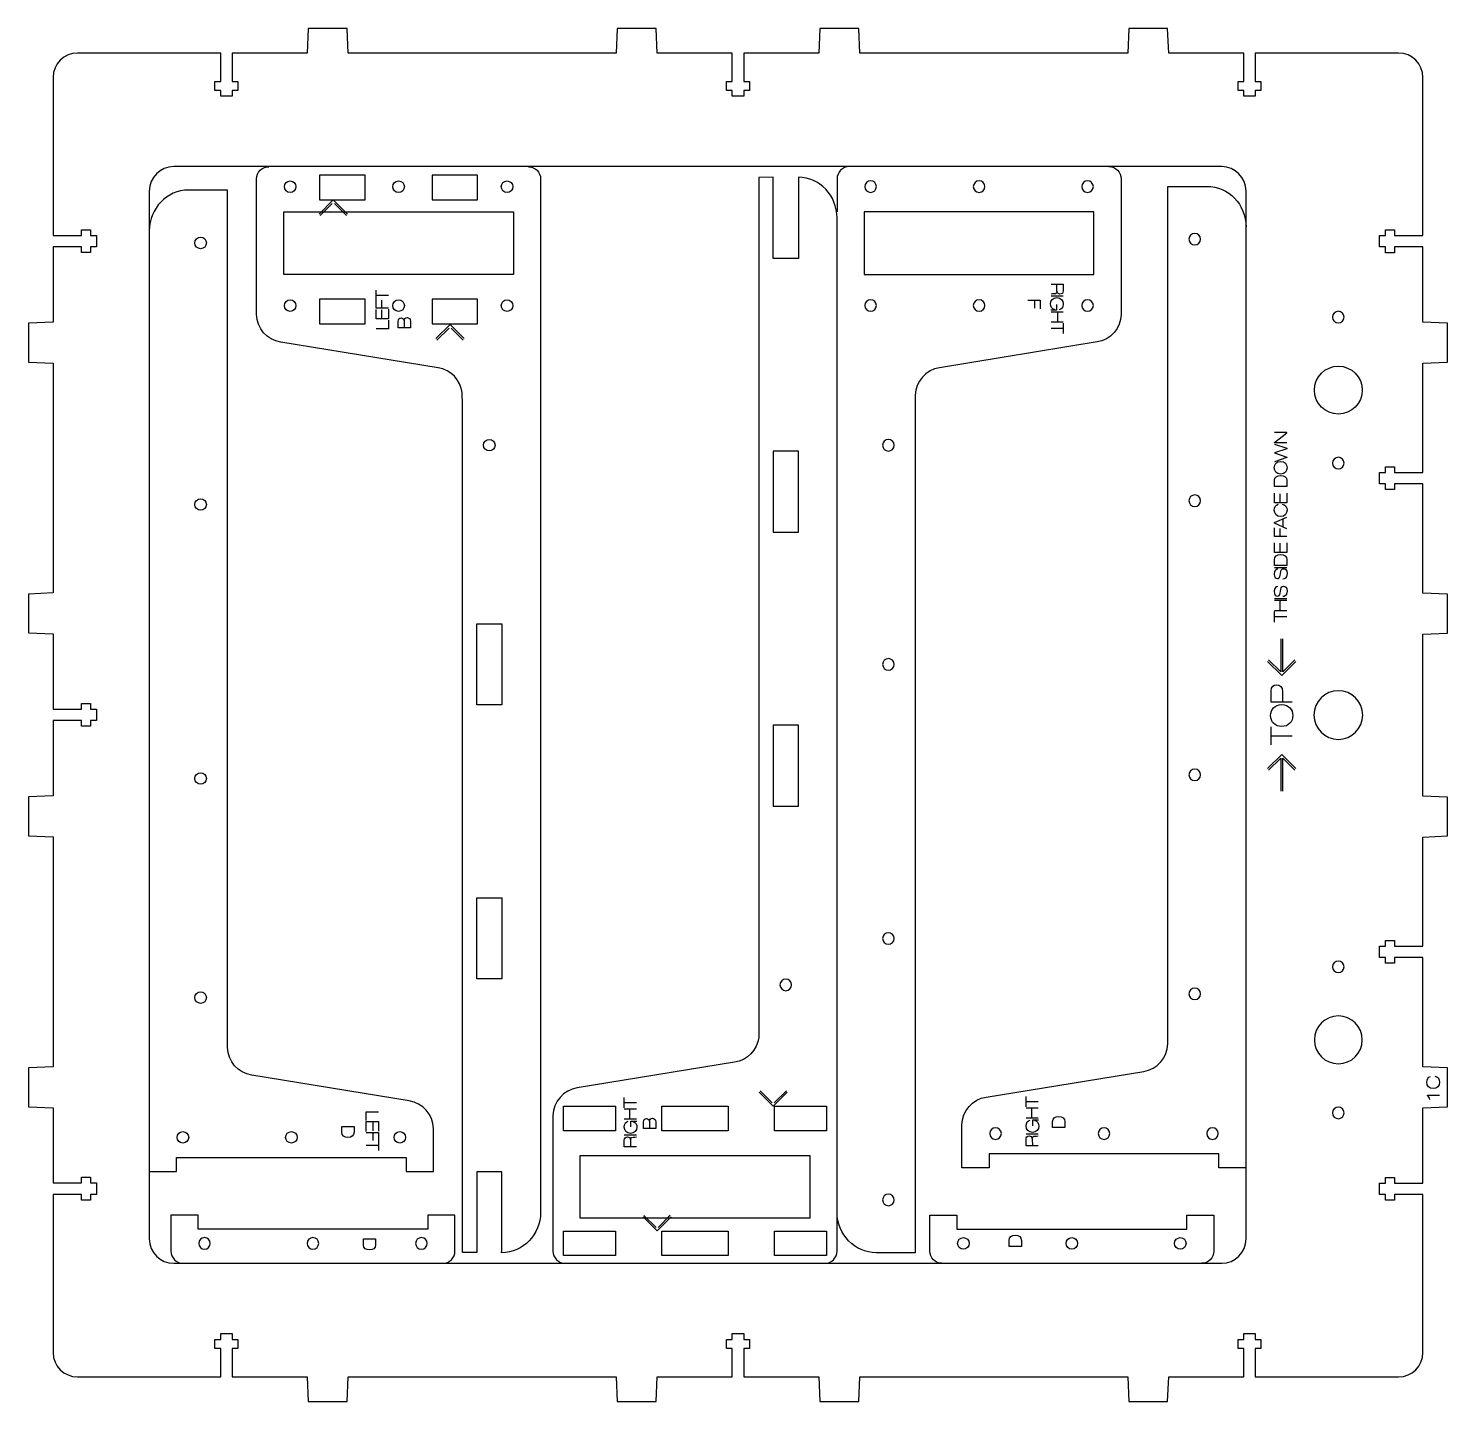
# Model space of a CAD drawing. Header units: millimetres. Extents: x -336 to 378, y -580 to 628.
# Drawn here: x -323.8 to 25.9, y 289.4 to 627.9 of the extents above; entities that cross this region are included whole.
import ezdxf

# ---------------------------------------------------------------- set-up
doc = ezdxf.new("R2010")
doc.units = ezdxf.units.MM
doc.layers.add('Cuts', color=1, linetype='Continuous', lineweight=25, true_color=0xff0000)
doc.layers.add('Text', color=5, linetype='Continuous', lineweight=25, true_color=0x0000ff)

msp = doc.modelspace()

# ---------------------------------------------------------------- linework, layer by layer
at = {"layer": 'Cuts', "color": 1, "lineweight": 25, "true_color": 0xff0000}
for points in [[(-245.19, 627.89), (-254.79, 627.89), (-255.04, 621.8), (-273.59, 621.8), (-273.59, 614.78), (-272.19, 614.78), (-272.19, 612.58), (-273.59, 612.58), (-273.59, 611.14), (-276.39, 611.14), (-276.39, 612.58), (-277.79, 612.58), (-277.79, 614.78), (-276.39, 614.78), (-276.39, 621.8), (-311.68, 621.8)], [(13.86, 621.8), (-5.38, 621.8), (-21.44, 621.8), (-21.44, 614.78), (-20.04, 614.78), (-20.04, 612.58), (-21.44, 612.58), (-21.44, 611.14), (-24.24, 611.14), (-24.24, 612.58), (-25.64, 612.58), (-25.64, 614.78), (-24.24, 614.78), (-24.24, 621.8), (-42.79, 621.8), (-43.04, 627.89), (-52.64, 627.89), (-52.89, 621.8), (-118.86, 621.8), (-119.11, 627.89), (-128.71, 627.89), (-128.96, 621.8), (-147.51, 621.8), (-147.51, 614.78), (-146.11, 614.78), (-146.11, 612.58), (-147.51, 612.58), (-147.51, 611.14), (-150.31, 611.14), (-150.31, 612.58), (-151.71, 612.58), (-151.71, 614.78), (-150.31, 614.78), (-150.31, 621.8), (-168.86, 621.8), (-169.11, 627.89), (-178.71, 627.89), (-178.96, 621.8), (-244.94, 621.8), (-245.19, 627.89), (-245.19, 627.89)], [(-317.68, 615.8), (-317.68, 596.56), (-317.68, 576.84), (-310.67, 576.84), (-310.67, 578.24), (-308.47, 578.24), (-308.47, 576.84), (-307.02, 576.84), (-307.02, 574.04), (-308.47, 574.04), (-308.47, 572.64), (-310.67, 572.64), (-310.67, 574.04), (-317.68, 574.04), (-317.68, 555.49), (-323.77, 555.24), (-323.77, 545.64), (-317.68, 545.39), (-317.68, 488.71), (-323.77, 488.46), (-323.77, 478.86), (-317.68, 478.61), (-317.68, 460.06), (-310.67, 460.06), (-310.67, 461.46), (-308.47, 461.46), (-308.47, 460.06), (-307.02, 460.06), (-307.02, 457.26), (-308.47, 457.26), (-308.47, 455.86), (-310.67, 455.86), (-310.67, 457.26), (-317.68, 457.26), (-317.68, 438.71), (-323.77, 438.46), (-323.77, 428.86), (-317.68, 428.61), (-317.68, 371.92), (-323.77, 371.67), (-323.77, 362.07), (-317.68, 361.82), (-317.68, 343.27), (-310.67, 343.27), (-310.67, 344.67), (-308.47, 344.67), (-308.47, 343.27), (-307.02, 343.27), (-307.02, 340.47), (-308.47, 340.47), (-308.47, 339.07), (-310.67, 339.07), (-310.67, 340.47), (-317.68, 340.47), (-317.68, 324.42), (-317.68, 301.47)], [(19.86, 301.47), (19.86, 320.71), (19.86, 340.43), (12.84, 340.43), (12.84, 339.03), (10.64, 339.03), (10.64, 340.43), (9.2, 340.43), (9.2, 343.23), (10.64, 343.23), (10.64, 344.63), (12.84, 344.63), (12.84, 343.23), (19.86, 343.23), (19.86, 361.78), (25.95, 362.03), (25.95, 371.63), (19.86, 371.88), (19.86, 398.82), (12.84, 398.82), (12.84, 397.42), (10.64, 397.42), (10.64, 398.82), (9.2, 398.82), (9.2, 401.62), (10.64, 401.62), (10.64, 403.02), (12.84, 403.02), (12.84, 401.62), (19.86, 401.62), (19.86, 428.56), (25.95, 428.81), (25.95, 438.41), (19.86, 438.66), (19.86, 478.56), (25.95, 478.81), (25.95, 488.41), (19.86, 488.66), (19.86, 515.6), (12.84, 515.6), (12.84, 514.2), (10.64, 514.2), (10.64, 515.6), (9.2, 515.6), (9.2, 518.4), (10.64, 518.4), (10.64, 519.8), (12.84, 519.8), (12.84, 518.4), (19.86, 518.4), (19.86, 545.35), (25.95, 545.6), (25.95, 555.2), (19.86, 555.45), (19.86, 574), (12.84, 574), (12.84, 572.6), (10.64, 572.6), (10.64, 574), (9.2, 574), (9.2, 576.8), (10.64, 576.8), (10.64, 578.2), (12.84, 578.2), (12.84, 576.8), (19.86, 576.8), (19.86, 615.8)], [(-29.72, 593.8), (-287.97, 593.8), (-287.97, 593.8)], [(-252.03, 585.64), (-240.8, 585.64), (-240.8, 591.69), (-252.03, 591.69), (-252.03, 585.64), (-252.03, 585.64)], [(-224.3, 585.64), (-213.08, 585.64), (-213.08, 591.69), (-224.3, 591.69), (-224.3, 585.64), (-224.3, 585.64)], [(-134.04, 591.2), (-134.04, 571.2), (-140.24, 571.2), (-140.24, 591.16), (-140.25, 591.19), (-143.78, 591.16), (-143.78, 510.16), (-143.78, 379.16), (-143.82, 379.16)], [(-293.97, 587.8), (-293.97, 329.47)], [(-274.69, 376.64), (-274.69, 588.02), (-284.33, 588.02)], [(-267.55, 557.34), (-267.55, 586.84), (-267.55, 590.79)], [(-197.55, 590.79), (-197.55, 339.24), (-197.55, 336.06)], [(-124.5, 590.8), (-124.5, 582.69)], [(-54.5, 590.8), (-54.5, 557.36)], [(-43, 377.57), (-43, 588.95), (-33.36, 588.95)], [(-23.72, 329.47), (-23.72, 587.8)], [(-260.85, 582.69), (-204.25, 582.69), (-204.25, 567.24), (-260.85, 567.24), (-260.85, 582.69), (-260.85, 582.69)], [(-124.5, 326.47), (-124.51, 578.02), (-124.51, 581.2)], [(-117.8, 567.25), (-61.2, 567.25), (-61.2, 582.7), (-117.8, 582.7), (-117.8, 567.25), (-117.8, 567.25)], [(-252.03, 555.09), (-240.8, 555.09), (-240.8, 561.14), (-252.03, 561.14), (-252.03, 555.09), (-252.03, 555.09)], [(-224.3, 555.09), (-213.08, 555.09), (-213.08, 561.14), (-224.3, 561.14), (-224.3, 555.09), (-224.3, 555.09)], [(-222.78, 544.21), (-261.6, 550.57)], [(-60.45, 550.58), (-99.27, 544.22)], [(-207.19, 326.06), (-207.09, 326.59), (-207.09, 346.06), (-213.29, 346.06), (-213.29, 326.1), (-216.83, 326.1), (-216.83, 407.1), (-216.83, 535.08), (-216.87, 538.1)], [(-105.22, 537.45), (-105.22, 326.07), (-114.86, 326.07)], [(-140.24, 503.67), (-134.04, 503.67), (-134.04, 523.67), (-140.24, 523.67), (-140.24, 503.67), (-140.24, 503.67)], [(-213.29, 481.1), (-207.09, 481.1), (-207.09, 461.11), (-213.29, 461.11), (-213.29, 481.1), (-213.29, 481.1)], [(-140.24, 436.15), (-134.04, 436.15), (-134.04, 456.15), (-140.24, 456.15), (-140.24, 436.15), (-140.24, 436.15)], [(-213.29, 413.59), (-207.09, 413.59), (-207.09, 393.59), (-213.29, 393.59), (-213.29, 413.59), (-213.29, 413.59)], [(-149.74, 373.05), (-188.55, 366.69)], [(-87.77, 364.44), (-48.95, 370.79)], [(-229.92, 363.51), (-268.74, 369.86)], [(-191.88, 362.17), (-179.08, 362.17), (-179.08, 356.12), (-191.88, 356.12), (-191.88, 362.17), (-191.88, 362.17)], [(-167.66, 362.17), (-151.35, 362.17), (-151.35, 356.12), (-167.66, 356.12), (-167.66, 362.17), (-167.66, 362.17)], [(-139.93, 362.17), (-127.13, 362.17), (-127.13, 356.12), (-139.93, 356.12), (-139.93, 362.17), (-139.93, 362.17)], [(-293.97, 346.12), (-287.28, 346.12), (-287.28, 349.52), (-230.67, 349.52), (-230.67, 346.12), (-223.97, 346.12), (-223.97, 356.74)], [(-194.5, 359.92), (-194.51, 330.42), (-194.5, 326.47)], [(-23.72, 347.04), (-30.42, 347.04), (-30.42, 350.44), (-87.02, 350.44), (-87.02, 347.04), (-93.72, 347.04), (-93.72, 357.66)], [(-187.81, 350.02), (-131.21, 350.02), (-131.21, 334.57), (-187.81, 334.57), (-187.81, 350.02), (-187.81, 350.02)], [(-218.65, 326.47), (-218.65, 335.3), (-225.35, 335.3), (-225.35, 331.9), (-281.95, 331.9), (-281.95, 335.3), (-288.65, 335.3), (-288.65, 326.47)], [(-101.65, 326.47), (-101.65, 335.3), (-94.95, 335.3), (-94.95, 331.9), (-38.35, 331.9), (-38.35, 335.3), (-31.65, 335.3), (-31.65, 326.47)], [(-191.88, 331.42), (-179.08, 331.42), (-179.08, 325.37), (-191.88, 325.37), (-191.88, 331.42), (-191.88, 331.42)], [(-167.66, 331.42), (-151.35, 331.42), (-151.35, 325.37), (-167.66, 325.37), (-167.66, 331.42), (-167.66, 331.42)], [(-139.93, 331.42), (-127.13, 331.42), (-127.13, 325.37), (-139.93, 325.37), (-139.93, 331.42), (-139.93, 331.42)], [(-287.97, 323.47), (-29.72, 323.47)], [(-311.68, 295.47), (-292.44, 295.47), (-276.39, 295.47), (-276.39, 302.49), (-277.79, 302.49), (-277.79, 304.68), (-276.39, 304.68), (-276.39, 306.13), (-273.59, 306.13), (-273.59, 304.68), (-272.19, 304.68), (-272.19, 302.49), (-273.59, 302.49), (-273.59, 295.47), (-255.04, 295.47), (-254.79, 289.38), (-245.19, 289.38), (-244.94, 295.47), (-178.96, 295.47), (-178.71, 289.38), (-169.11, 289.38), (-168.86, 295.47), (-150.31, 295.47), (-150.31, 302.49), (-151.71, 302.49), (-151.71, 304.68), (-150.31, 304.68), (-150.31, 306.13), (-147.51, 306.13), (-147.51, 304.68), (-146.11, 304.68), (-146.11, 302.49), (-147.51, 302.49), (-147.51, 295.47), (-128.96, 295.47), (-128.71, 289.38), (-119.11, 289.38), (-118.86, 295.47), (-52.89, 295.47), (-52.64, 289.38), (-43.04, 289.38), (-42.79, 295.47), (-24.24, 295.47), (-24.24, 302.49), (-25.64, 302.49), (-25.64, 304.68), (-24.24, 304.68), (-24.24, 306.13), (-21.44, 306.13), (-21.44, 304.68), (-20.04, 304.68), (-20.04, 302.49), (-21.44, 302.49), (-21.44, 295.47), (-2.23, 295.47), (13.86, 295.47)]]:
    msp.add_lwpolyline(points, dxfattribs=at)
for points in [[(-311.68, 621.8), (-314.98, 621.8), (-317.68, 619.1), (-317.68, 615.8)], [(19.86, 615.8), (19.86, 619.1), (17.15, 621.8), (13.86, 621.8)], [(-287.97, 593.8), (-291.27, 593.8), (-293.97, 591.1), (-293.97, 587.8)], [(-267.55, 590.79), (-267.55, 592.44), (-266.2, 593.79), (-264.55, 593.79)], [(-200.55, 593.79), (-198.9, 593.79), (-197.55, 592.44), (-197.55, 590.79)], [(-124.51, 581.2), (-124.51, 586.67), (-128.79, 591.14), (-134.04, 591.2)], [(-121.5, 593.8), (-123.15, 593.8), (-124.5, 592.45), (-124.5, 590.8)], [(-57.5, 593.8), (-55.85, 593.8), (-54.5, 592.45), (-54.5, 590.8)], [(-23.72, 587.8), (-23.72, 591.1), (-26.42, 593.8), (-29.72, 593.8)], [(-284.33, 588.02), (-289.64, 588.02), (-293.97, 583.52), (-293.97, 578.02)], [(-260.7, 588.87), (-260.7, 589.66), (-260.06, 590.29), (-259.28, 590.29)], [(-259.28, 587.44), (-260.06, 587.44), (-260.7, 588.08), (-260.7, 588.87)], [(-259.28, 590.29), (-258.49, 590.29), (-257.85, 589.66), (-257.85, 588.87)], [(-257.85, 588.87), (-257.85, 588.08), (-258.49, 587.44), (-259.28, 587.44)], [(-233.98, 588.87), (-233.98, 589.66), (-233.34, 590.29), (-232.55, 590.29)], [(-232.55, 587.44), (-233.34, 587.44), (-233.98, 588.08), (-233.98, 588.87)], [(-232.55, 590.29), (-231.76, 590.29), (-231.13, 589.66), (-231.13, 588.87)], [(-231.13, 588.87), (-231.13, 588.08), (-231.76, 587.44), (-232.55, 587.44)], [(-207.25, 588.87), (-207.25, 589.66), (-206.61, 590.29), (-205.83, 590.29)], [(-205.83, 587.44), (-206.61, 587.44), (-207.25, 588.08), (-207.25, 588.87)], [(-205.83, 590.29), (-205.04, 590.29), (-204.4, 589.66), (-204.4, 588.87)], [(-204.4, 588.87), (-204.4, 588.08), (-205.04, 587.44), (-205.83, 587.44)], [(-116.23, 590.31), (-117.01, 590.31), (-117.65, 589.67), (-117.65, 588.88)], [(-117.65, 588.88), (-117.65, 588.1), (-117.01, 587.46), (-116.23, 587.46)], [(-114.8, 588.88), (-114.8, 589.67), (-115.44, 590.31), (-116.23, 590.31)], [(-116.23, 587.46), (-115.44, 587.46), (-114.8, 588.1), (-114.8, 588.88)], [(-89.5, 590.31), (-90.29, 590.31), (-90.93, 589.67), (-90.93, 588.88)], [(-90.93, 588.88), (-90.93, 588.09), (-90.29, 587.46), (-89.5, 587.46)], [(-88.08, 588.88), (-88.08, 589.67), (-88.72, 590.31), (-89.5, 590.31)], [(-89.5, 587.46), (-88.72, 587.46), (-88.08, 588.09), (-88.08, 588.88)], [(-62.78, 590.31), (-63.57, 590.31), (-64.2, 589.67), (-64.2, 588.88)], [(-64.2, 588.88), (-64.2, 588.09), (-63.57, 587.46), (-62.78, 587.46)], [(-61.35, 588.88), (-61.35, 589.67), (-61.99, 590.31), (-62.78, 590.31)], [(-62.78, 587.46), (-61.99, 587.46), (-61.35, 588.09), (-61.35, 588.88)], [(-33.36, 588.95), (-28.06, 588.95), (-23.72, 584.45), (-23.72, 578.95)], [(-36.36, 577.35), (-37.15, 577.35), (-37.79, 576.71), (-37.79, 575.93)], [(-34.94, 575.93), (-34.94, 576.71), (-35.57, 577.35), (-36.36, 577.35)], [(-282.76, 575), (-282.76, 575.78), (-282.12, 576.42), (-281.33, 576.42)], [(-281.33, 573.57), (-282.12, 573.57), (-282.76, 574.21), (-282.76, 575)], [(-281.33, 576.42), (-280.55, 576.42), (-279.91, 575.78), (-279.91, 575)], [(-279.91, 575), (-279.91, 574.21), (-280.55, 573.57), (-281.33, 573.57)], [(-37.79, 575.93), (-37.79, 575.14), (-37.15, 574.5), (-36.36, 574.5)], [(-36.36, 574.5), (-35.57, 574.5), (-34.94, 575.14), (-34.94, 575.93)], [(-260.7, 559.55), (-260.7, 560.34), (-260.06, 560.98), (-259.28, 560.98)], [(-259.28, 558.13), (-260.06, 558.13), (-260.7, 558.77), (-260.7, 559.55)], [(-259.28, 560.98), (-258.49, 560.98), (-257.85, 560.34), (-257.85, 559.55)], [(-257.85, 559.55), (-257.85, 558.77), (-258.49, 558.13), (-259.28, 558.13)], [(-233.98, 559.55), (-233.98, 560.34), (-233.34, 560.98), (-232.55, 560.98)], [(-232.55, 558.13), (-233.34, 558.13), (-233.98, 558.77), (-233.98, 559.55)], [(-232.55, 560.98), (-231.76, 560.98), (-231.13, 560.34), (-231.13, 559.55)], [(-231.13, 559.55), (-231.13, 558.77), (-231.76, 558.13), (-232.55, 558.13)], [(-207.25, 559.55), (-207.25, 560.34), (-206.61, 560.98), (-205.83, 560.98)], [(-205.83, 558.13), (-206.61, 558.13), (-207.25, 558.77), (-207.25, 559.55)], [(-205.83, 560.98), (-205.04, 560.98), (-204.4, 560.34), (-204.4, 559.55)], [(-204.4, 559.55), (-204.4, 558.77), (-205.04, 558.13), (-205.83, 558.13)], [(-116.23, 560.99), (-117.01, 560.99), (-117.65, 560.35), (-117.65, 559.57)], [(-117.65, 559.57), (-117.65, 558.78), (-117.01, 558.14), (-116.23, 558.14)], [(-114.8, 559.57), (-114.8, 560.35), (-115.44, 560.99), (-116.23, 560.99)], [(-116.23, 558.14), (-115.44, 558.14), (-114.8, 558.78), (-114.8, 559.57)], [(-89.5, 560.99), (-90.29, 560.99), (-90.93, 560.35), (-90.93, 559.57)], [(-90.93, 559.57), (-90.93, 558.78), (-90.29, 558.14), (-89.5, 558.14)], [(-88.08, 559.57), (-88.08, 560.35), (-88.72, 560.99), (-89.5, 560.99)], [(-89.5, 558.14), (-88.72, 558.14), (-88.08, 558.78), (-88.08, 559.57)], [(-62.78, 560.99), (-63.57, 560.99), (-64.2, 560.35), (-64.2, 559.57)], [(-64.2, 559.57), (-64.2, 558.78), (-63.57, 558.14), (-62.78, 558.14)], [(-61.35, 559.57), (-61.35, 560.35), (-61.99, 560.99), (-62.78, 560.99)], [(-62.78, 558.14), (-61.99, 558.14), (-61.35, 558.78), (-61.35, 559.57)], [(-261.6, 550.57), (-264.87, 550.99), (-267.55, 554.04), (-267.55, 557.34)], [(-54.5, 557.36), (-54.5, 554.05), (-57.18, 551.01), (-60.45, 550.58)], [(-0.98, 558.14), (-1.77, 558.14), (-2.41, 557.51), (-2.41, 556.72)], [(-2.41, 556.72), (-2.41, 555.93), (-1.77, 555.3), (-0.98, 555.3)], [(0.44, 556.72), (0.44, 557.51), (-0.2, 558.14), (-0.98, 558.14)], [(-0.98, 555.3), (-0.2, 555.3), (0.44, 555.93), (0.44, 556.72)], [(-216.87, 538.1), (-217.2, 541.13), (-219.73, 543.81), (-222.78, 544.21)], [(-99.27, 544.22), (-102.55, 543.8), (-105.22, 540.75), (-105.22, 537.45)], [(-6.88, 538.72), (-6.88, 541.98), (-4.24, 544.62), (-0.98, 544.62)], [(-0.98, 544.62), (2.28, 544.62), (4.92, 541.98), (4.92, 538.72)], [(-0.98, 532.82), (-4.24, 532.82), (-6.88, 535.46), (-6.88, 538.72)], [(4.92, 538.72), (4.92, 535.46), (2.28, 532.82), (-0.98, 532.82)], [(-211.62, 525.16), (-211.62, 525.94), (-210.98, 526.58), (-210.19, 526.58)], [(-210.19, 523.73), (-210.98, 523.73), (-211.62, 524.37), (-211.62, 525.16)], [(-210.19, 526.58), (-209.4, 526.58), (-208.77, 525.94), (-208.77, 525.16)], [(-208.77, 525.16), (-208.77, 524.37), (-209.4, 523.73), (-210.19, 523.73)], [(-111.86, 526.55), (-112.65, 526.55), (-113.29, 525.92), (-113.29, 525.13)], [(-113.29, 525.13), (-113.29, 524.34), (-112.65, 523.7), (-111.86, 523.7)], [(-110.44, 525.13), (-110.44, 525.92), (-111.08, 526.55), (-111.86, 526.55)], [(-111.86, 523.7), (-111.08, 523.7), (-110.44, 524.34), (-110.44, 525.13)], [(-0.98, 522.15), (-1.77, 522.15), (-2.41, 521.51), (-2.41, 520.72)], [(0.44, 520.72), (0.44, 521.51), (-0.2, 522.15), (-0.98, 522.15)], [(-2.41, 520.72), (-2.41, 519.93), (-1.77, 519.3), (-0.98, 519.3)], [(-0.98, 519.3), (-0.2, 519.3), (0.44, 519.93), (0.44, 520.72)], [(-282.76, 510.53), (-282.76, 511.31), (-282.12, 511.95), (-281.33, 511.95)], [(-281.33, 511.95), (-280.55, 511.95), (-279.91, 511.31), (-279.91, 510.53)], [(-36.36, 512.88), (-37.15, 512.88), (-37.79, 512.24), (-37.79, 511.45)], [(-37.79, 511.45), (-37.79, 510.67), (-37.15, 510.03), (-36.36, 510.03)], [(-34.94, 511.45), (-34.94, 512.24), (-35.57, 512.88), (-36.36, 512.88)], [(-36.36, 510.03), (-35.57, 510.03), (-34.94, 510.67), (-34.94, 511.45)], [(-281.33, 509.1), (-282.12, 509.1), (-282.76, 509.74), (-282.76, 510.53)], [(-279.91, 510.53), (-279.91, 509.74), (-280.55, 509.1), (-281.33, 509.1)], [(-111.86, 472.54), (-112.65, 472.54), (-113.29, 471.91), (-113.29, 471.12)], [(-110.44, 471.12), (-110.44, 471.91), (-111.08, 472.54), (-111.86, 472.54)], [(-113.29, 471.12), (-113.29, 470.33), (-112.65, 469.69), (-111.86, 469.69)], [(-111.86, 469.69), (-111.08, 469.69), (-110.44, 470.33), (-110.44, 471.12)], [(-0.98, 464.63), (-4.3, 464.63), (-6.98, 461.95), (-6.98, 458.63)], [(5.02, 458.63), (5.02, 461.95), (2.33, 464.63), (-0.98, 464.63)], [(-6.98, 458.63), (-6.98, 455.32), (-4.3, 452.63), (-0.98, 452.63)], [(-0.98, 452.63), (2.33, 452.63), (5.02, 455.32), (5.02, 458.63)], [(-282.76, 442.97), (-282.76, 443.76), (-282.12, 444.4), (-281.33, 444.4)], [(-281.33, 444.4), (-280.55, 444.4), (-279.91, 443.76), (-279.91, 442.97)], [(-36.36, 445.32), (-37.15, 445.32), (-37.79, 444.69), (-37.79, 443.9)], [(-34.94, 443.9), (-34.94, 444.69), (-35.57, 445.32), (-36.36, 445.32)], [(-281.33, 441.55), (-282.12, 441.55), (-282.76, 442.18), (-282.76, 442.97)], [(-279.91, 442.97), (-279.91, 442.18), (-280.55, 441.55), (-281.33, 441.55)], [(-37.79, 443.9), (-37.79, 443.11), (-37.15, 442.47), (-36.36, 442.47)], [(-36.36, 442.47), (-35.57, 442.48), (-34.94, 443.11), (-34.94, 443.9)], [(-111.86, 404.97), (-112.65, 404.97), (-113.29, 404.33), (-113.29, 403.54)], [(-113.29, 403.54), (-113.29, 402.76), (-112.65, 402.12), (-111.86, 402.12)], [(-110.44, 403.54), (-110.44, 404.33), (-111.08, 404.97), (-111.86, 404.97)], [(-111.86, 402.12), (-111.08, 402.12), (-110.44, 402.76), (-110.44, 403.54)], [(-0.98, 397.97), (-1.77, 397.97), (-2.41, 397.33), (-2.41, 396.55)], [(-2.41, 396.55), (-2.41, 395.76), (-1.77, 395.12), (-0.98, 395.12)], [(0.44, 396.55), (0.44, 397.33), (-0.2, 397.97), (-0.98, 397.97)], [(-0.98, 395.12), (-0.2, 395.12), (0.44, 395.76), (0.44, 396.55)], [(-137.14, 393.53), (-137.93, 393.53), (-138.57, 392.89), (-138.57, 392.1)], [(-138.57, 392.1), (-138.57, 391.32), (-137.93, 390.68), (-137.14, 390.68)], [(-135.72, 392.1), (-135.72, 392.89), (-136.36, 393.53), (-137.14, 393.53)], [(-137.14, 390.68), (-136.36, 390.68), (-135.72, 391.32), (-135.72, 392.1)], [(-282.76, 388.96), (-282.76, 389.75), (-282.12, 390.39), (-281.33, 390.39)], [(-281.33, 387.54), (-282.12, 387.54), (-282.76, 388.17), (-282.76, 388.96)], [(-281.33, 390.39), (-280.55, 390.39), (-279.91, 389.75), (-279.91, 388.96)], [(-279.91, 388.96), (-279.91, 388.17), (-280.55, 387.54), (-281.33, 387.54)], [(-36.36, 391.32), (-37.15, 391.32), (-37.79, 390.68), (-37.79, 389.89)], [(-37.79, 389.89), (-37.79, 389.1), (-37.15, 388.47), (-36.36, 388.47)], [(-34.94, 389.89), (-34.94, 390.68), (-35.57, 391.32), (-36.36, 391.32)], [(-36.36, 388.47), (-35.57, 388.47), (-34.94, 389.1), (-34.94, 389.89)], [(-0.98, 384.45), (-4.24, 384.45), (-6.88, 381.81), (-6.88, 378.55)], [(4.92, 378.55), (4.92, 381.81), (2.28, 384.45), (-0.98, 384.45)], [(-143.82, 379.16), (-144.15, 376.12), (-146.68, 373.44), (-149.74, 373.05)], [(-6.88, 378.55), (-6.88, 375.29), (-4.24, 372.65), (-0.98, 372.65)], [(-0.98, 372.65), (2.28, 372.65), (4.92, 375.29), (4.92, 378.55)], [(-268.74, 369.86), (-272.02, 370.29), (-274.69, 373.34), (-274.69, 376.64)], [(-48.95, 370.79), (-45.68, 371.22), (-43, 374.27), (-43, 377.57)], [(-188.55, 366.69), (-191.83, 366.27), (-194.5, 363.22), (-194.5, 359.92)], [(-93.72, 357.66), (-93.72, 360.96), (-91.04, 364.01), (-87.77, 364.44)], [(-223.97, 356.74), (-223.97, 360.04), (-226.65, 363.08), (-229.92, 363.51)], [(-0.98, 361.97), (-1.77, 361.97), (-2.41, 361.33), (-2.41, 360.55)], [(-2.41, 360.55), (-2.41, 359.76), (-1.77, 359.12), (-0.98, 359.12)], [(0.44, 360.55), (0.44, 361.33), (-0.2, 361.97), (-0.98, 361.97)], [(-0.98, 359.12), (-0.2, 359.12), (0.44, 359.76), (0.44, 360.55)], [(-85.45, 356.88), (-86.23, 356.88), (-86.87, 356.24), (-86.87, 355.45)], [(-84.02, 355.45), (-84.02, 356.24), (-84.66, 356.88), (-85.45, 356.88)], [(-58.72, 356.88), (-59.51, 356.88), (-60.15, 356.24), (-60.15, 355.45)], [(-57.3, 355.45), (-57.3, 356.24), (-57.94, 356.88), (-58.72, 356.88)], [(-32, 356.88), (-32.78, 356.88), (-33.42, 356.24), (-33.42, 355.45)], [(-30.57, 355.45), (-30.57, 356.24), (-31.21, 356.88), (-32, 356.88)], [(-287.12, 354.52), (-287.12, 355.31), (-286.49, 355.95), (-285.7, 355.95)], [(-285.7, 353.1), (-286.49, 353.1), (-287.12, 353.74), (-287.12, 354.52)], [(-285.7, 355.95), (-284.91, 355.95), (-284.27, 355.31), (-284.27, 354.52)], [(-284.27, 354.52), (-284.27, 353.74), (-284.91, 353.1), (-285.7, 353.1)], [(-260.4, 354.52), (-260.4, 355.31), (-259.76, 355.95), (-258.97, 355.95)], [(-258.97, 353.1), (-259.76, 353.1), (-260.4, 353.74), (-260.4, 354.52)], [(-258.97, 355.95), (-258.19, 355.95), (-257.55, 355.31), (-257.55, 354.52)], [(-257.55, 354.52), (-257.55, 353.74), (-258.19, 353.1), (-258.97, 353.1)], [(-233.67, 354.52), (-233.67, 355.31), (-233.04, 355.95), (-232.25, 355.95)], [(-232.25, 353.1), (-233.04, 353.1), (-233.67, 353.74), (-233.67, 354.52)], [(-232.25, 355.95), (-231.46, 355.95), (-230.83, 355.31), (-230.83, 354.52)], [(-230.83, 354.52), (-230.83, 353.74), (-231.46, 353.1), (-232.25, 353.1)], [(-86.87, 355.45), (-86.87, 354.66), (-86.23, 354.03), (-85.45, 354.03)], [(-85.45, 354.03), (-84.66, 354.03), (-84.02, 354.66), (-84.02, 355.45)], [(-60.15, 355.45), (-60.15, 354.66), (-59.51, 354.03), (-58.72, 354.03)], [(-58.72, 354.03), (-57.94, 354.03), (-57.3, 354.66), (-57.3, 355.45)], [(-33.42, 355.45), (-33.42, 354.66), (-32.78, 354.03), (-32, 354.03)], [(-32, 354.03), (-31.21, 354.03), (-30.57, 354.66), (-30.57, 355.45)], [(-111.86, 340.52), (-112.65, 340.52), (-113.29, 339.88), (-113.29, 339.09)], [(-110.44, 339.09), (-110.44, 339.88), (-111.08, 340.52), (-111.86, 340.52)], [(-197.55, 336.06), (-197.55, 330.56), (-201.89, 326.06), (-207.19, 326.06)], [(-114.86, 326.07), (-120.16, 326.07), (-124.5, 330.57), (-124.5, 336.07)], [(-113.29, 339.09), (-113.29, 338.3), (-112.65, 337.67), (-111.86, 337.67)], [(-111.86, 337.67), (-111.08, 337.67), (-110.44, 338.3), (-110.44, 339.09)], [(-293.97, 329.47), (-293.97, 326.17), (-291.27, 323.47), (-287.97, 323.47)], [(-280.37, 329.82), (-281.16, 329.82), (-281.8, 329.18), (-281.8, 328.39)], [(-278.95, 328.39), (-278.95, 329.18), (-279.58, 329.82), (-280.37, 329.82)], [(-253.65, 329.82), (-254.43, 329.82), (-255.07, 329.18), (-255.07, 328.39)], [(-252.22, 328.39), (-252.22, 329.18), (-252.86, 329.82), (-253.65, 329.82)], [(-226.92, 329.82), (-227.71, 329.82), (-228.35, 329.18), (-228.35, 328.39)], [(-225.5, 328.39), (-225.5, 329.18), (-226.13, 329.82), (-226.92, 329.82)], [(-94.8, 328.39), (-94.8, 329.18), (-94.16, 329.82), (-93.37, 329.82)], [(-93.37, 329.82), (-92.58, 329.82), (-91.95, 329.18), (-91.95, 328.39)], [(-68.07, 328.39), (-68.07, 329.18), (-67.43, 329.82), (-66.65, 329.82)], [(-66.65, 329.82), (-65.86, 329.82), (-65.22, 329.18), (-65.22, 328.39)], [(-41.35, 328.39), (-41.35, 329.18), (-40.71, 329.82), (-39.92, 329.82)], [(-39.92, 329.82), (-39.14, 329.82), (-38.5, 329.18), (-38.5, 328.39)], [(-29.72, 323.47), (-26.42, 323.47), (-23.72, 326.17), (-23.72, 329.47)], [(-288.65, 326.47), (-288.65, 324.82), (-287.3, 323.47), (-285.65, 323.47)], [(-281.8, 328.39), (-281.8, 327.6), (-281.16, 326.97), (-280.37, 326.97)], [(-280.37, 326.97), (-279.58, 326.97), (-278.95, 327.6), (-278.95, 328.39)], [(-255.07, 328.39), (-255.07, 327.6), (-254.43, 326.97), (-253.65, 326.97)], [(-253.65, 326.97), (-252.86, 326.97), (-252.22, 327.6), (-252.22, 328.39)], [(-228.35, 328.39), (-228.35, 327.6), (-227.71, 326.97), (-226.92, 326.97)], [(-226.92, 326.97), (-226.13, 326.97), (-225.5, 327.6), (-225.5, 328.39)], [(-221.65, 323.47), (-220, 323.47), (-218.65, 324.82), (-218.65, 326.47)], [(-194.5, 326.47), (-194.5, 324.82), (-193.15, 323.47), (-191.5, 323.47)], [(-127.5, 323.47), (-125.85, 323.47), (-124.5, 324.82), (-124.5, 326.47)], [(-98.65, 323.47), (-100.3, 323.47), (-101.65, 324.82), (-101.65, 326.47)], [(-93.37, 326.97), (-94.16, 326.97), (-94.8, 327.6), (-94.8, 328.39)], [(-91.95, 328.39), (-91.95, 327.6), (-92.58, 326.97), (-93.37, 326.97)], [(-66.65, 326.97), (-67.43, 326.97), (-68.07, 327.6), (-68.07, 328.39)], [(-65.22, 328.39), (-65.22, 327.6), (-65.86, 326.97), (-66.65, 326.97)], [(-39.92, 326.97), (-40.71, 326.97), (-41.35, 327.6), (-41.35, 328.39)], [(-38.5, 328.39), (-38.5, 327.6), (-39.14, 326.97), (-39.92, 326.97)], [(-31.65, 326.47), (-31.65, 324.82), (-33, 323.47), (-34.65, 323.47)], [(-317.68, 301.47), (-317.68, 298.17), (-314.98, 295.47), (-311.68, 295.47)], [(13.86, 295.47), (17.16, 295.47), (19.86, 298.17), (19.86, 301.47)]]:
    msp.add_open_spline(points, degree=3, dxfattribs=at)
at = {"layer": 'Text', "color": 5, "lineweight": 25, "true_color": 0x0000ff}
for points in [[(-245.16, 582.12), (-248.63, 585.6), (-252.11, 582.12)], [(-248.88, 584.74), (-251.88, 581.74)], [(-245.39, 581.75), (-248.38, 584.74)], [(-238.07, 560.72), (-238.07, 563.35)], [(-71.77, 564.85), (-68.78, 564.85), (-68.78, 563.21)], [(-70.32, 563.1), (-70.32, 564.85)], [(-70.31, 563.1), (-70.32, 563.1)], [(-235.02, 562.04), (-238.07, 562.04)], [(-235.02, 558.92), (-238.07, 558.92), (-238.07, 561.05)], [(-236.65, 558.92), (-236.65, 560.93)], [(-77.49, 560.89), (-74.47, 560.89), (-74.47, 558.77)], [(-75.87, 560.89), (-75.87, 558.9)], [(-70.43, 559.86), (-70.43, 558.46), (-71.84, 558.46)], [(-68.78, 561.89), (-71.77, 561.89)], [(-235.02, 558.65), (-235.02, 556.25), (-238.07, 556.25), (-238.07, 558.62)], [(-236.65, 556.25), (-236.65, 558.52)], [(-71.77, 558), (-68.78, 558)], [(-70.17, 558), (-70.17, 555.44)], [(-235.02, 555.96), (-235.02, 553.82), (-238.07, 553.82)], [(-232.64, 554.07), (-232.64, 555.71)], [(-229.62, 555.6), (-229.62, 554.07), (-232.64, 554.07), (-232.64, 554.07)], [(-231.2, 555.85), (-231.2, 554.07)], [(-231.2, 555.85), (-231.19, 555.85)], [(-216.39, 551.41), (-219.87, 554.89), (-223.35, 551.41)], [(-220.12, 554.03), (-223.12, 551.03)], [(-216.63, 551.04), (-219.62, 554.03)], [(-68.78, 555.44), (-71.77, 555.44)], [(-71.77, 553.99), (-68.81, 553.99)], [(-68.78, 555.24), (-68.78, 552.66)], [(-13.68, 525.7), (-16.7, 525.7), (-16.7, 525.81), (-13.68, 528.19), (-13.68, 528.29), (-16.7, 528.29)], [(-16.7, 525.4), (-13.68, 524.39), (-13.68, 524.28), (-16.68, 523.25), (-16.68, 523.24), (-13.68, 522.2), (-13.68, 522.09), (-16.7, 521.08)], [(-16.7, 514.97), (-16.7, 516.44)], [(-13.68, 516.44), (-13.68, 514.97), (-16.7, 514.97), (-16.7, 514.97)], [(-13.68, 513.32), (-13.68, 510.94), (-16.7, 510.94), (-16.7, 513.29)], [(-15.29, 510.94), (-15.29, 513.19)], [(-13.68, 504.55), (-16.7, 505.94), (-16.7, 506.05), (-13.68, 507.43)], [(-13.68, 502.63), (-16.7, 502.63), (-16.7, 504.75)], [(-15.29, 502.63), (-15.29, 504.63)], [(-14.68, 506.98), (-14.68, 505)], [(-13.68, 501.09), (-13.68, 498.71), (-16.7, 498.71), (-16.7, 501.06)], [(-15.29, 498.71), (-15.29, 500.97)], [(-16.7, 495.46), (-16.7, 496.94)], [(-13.68, 496.94), (-13.68, 495.46), (-16.7, 495.46), (-16.7, 495.46)], [(-16.7, 495.01), (-13.68, 495.01)], [(-15.3, 493), (-15.13, 494.01)], [(-15.3, 488.68), (-15.13, 489.68)], [(-16.7, 487.33), (-13.68, 487.33)], [(-16.7, 486.9), (-13.68, 486.9)], [(-15.29, 484.31), (-15.29, 486.9)], [(-13.68, 484.31), (-16.7, 484.31)], [(-16.7, 481.54), (-16.7, 484.15)], [(-13.68, 482.85), (-16.7, 482.85)], [(-15.19, 477.42), (-15.19, 469.24), (-18.19, 472.24)], [(-11.7, 472.23), (-14.69, 469.24), (-14.69, 477.42)], [(-11.46, 471.86), (-14.94, 468.38), (-18.41, 471.86)], [(-12.33, 461.8), (-17.54, 461.8), (-17.54, 464.58)], [(-14.7, 464.38), (-14.72, 461.8)], [(-17.54, 451.24), (-17.54, 455.73)], [(-12.33, 453.41), (-17.5, 453.41)], [(-18.41, 445.41), (-14.94, 448.88), (-11.46, 445.41)], [(-18.18, 445.03), (-15.19, 448.02), (-15.19, 439.85)], [(-14.69, 439.85), (-14.69, 448.02), (-11.69, 445.02)], [(-176.93, 361.76), (-176.93, 364.34)], [(-143.72, 365.65), (-140.24, 362.17), (-136.77, 365.65)], [(-143.48, 366.02), (-140.5, 363.03)], [(-139.99, 363.03), (-136.99, 366.03)], [(-77.92, 362.02), (-77.92, 364.6)], [(21, 364.8), (21, 364.91), (23.98, 364.91)], [(-240.51, 358.7), (-240.51, 360.83), (-237.47, 360.83)], [(-176.93, 361.56), (-173.94, 361.56)], [(-173.94, 363.01), (-176.9, 363.01)], [(-175.54, 359), (-175.54, 361.56)], [(-77.92, 361.82), (-74.94, 361.82)], [(-74.94, 363.27), (-77.9, 363.27)], [(-76.53, 359.26), (-76.53, 361.82)], [(-246.55, 355.76), (-246.55, 357.23), (-243.53, 357.23), (-243.53, 357.23)], [(-243.53, 357.23), (-243.53, 355.76)], [(-240.51, 356), (-240.51, 358.4), (-237.47, 358.4), (-237.47, 356.03)], [(-238.88, 358.4), (-238.88, 356.13)], [(-173.94, 359), (-176.93, 359)], [(-175.28, 357.14), (-175.28, 358.54), (-173.87, 358.54)], [(-172.19, 356.7), (-172.19, 358.34)], [(-169.17, 358.23), (-169.17, 356.7), (-172.19, 356.7), (-172.19, 356.7)], [(-170.76, 358.48), (-170.75, 358.48)], [(-170.75, 358.48), (-170.75, 356.7)], [(-74.94, 359.26), (-77.92, 359.26)], [(-76.27, 357.39), (-76.27, 358.8), (-74.87, 358.8)], [(-71.38, 356.93), (-71.38, 358.41)], [(-68.36, 358.41), (-68.36, 356.93), (-71.38, 356.93), (-71.38, 356.93)], [(-240.51, 355.74), (-237.47, 355.74), (-237.47, 353.6)], [(-238.88, 355.74), (-238.88, 353.72)], [(-237.47, 353.93), (-237.47, 351.3)], [(-176.93, 355.12), (-173.94, 355.12)], [(-173.94, 352.15), (-176.93, 352.15), (-176.93, 353.79)], [(-175.4, 353.91), (-175.39, 353.9)], [(-175.39, 353.9), (-175.39, 352.15)], [(-77.92, 355.37), (-74.94, 355.37)], [(-74.94, 352.41), (-77.92, 352.41), (-77.92, 354.05)], [(-76.4, 354.16), (-76.39, 354.16), (-76.38, 352.41)], [(-240.51, 352.61), (-237.47, 352.61)], [(-172.32, 334.92), (-168.84, 331.44), (-165.37, 334.92)], [(-172.08, 335.29), (-169.09, 332.3)], [(-168.59, 332.3), (-165.59, 335.3)], [(-241.22, 328.02), (-241.22, 329.49), (-238.2, 329.49), (-238.2, 329.49)], [(-238.2, 329.49), (-238.2, 328.02)], [(-82.09, 327.65), (-82.09, 329.12)], [(-79.07, 329.12), (-79.07, 327.65), (-82.09, 327.65), (-82.09, 327.65)]]:
    msp.add_lwpolyline(points, dxfattribs=at)
for points in [[(-70.32, 563.1), (-70.32, 562.64), (-70.53, 562.44), (-70.94, 562.44)], [(-69.6, 562.38), (-69.88, 562.38), (-70.28, 562.58), (-70.31, 563.1)], [(-68.78, 563.21), (-68.78, 562.61), (-69.07, 562.38), (-69.6, 562.38)], [(-71.9, 559.97), (-71.9, 560.83), (-71.33, 561.52), (-70.34, 561.52)], [(-70.93, 558.56), (-71.62, 558.77), (-71.9, 559.35), (-71.9, 559.97)], [(-70.94, 562.44), (-71.05, 562.44), (-71.65, 562.43), (-71.77, 562.37)], [(-70.34, 561.52), (-69.36, 561.52), (-68.78, 560.83), (-68.78, 559.97)], [(-68.78, 559.97), (-68.78, 559.04), (-69.2, 558.61), (-69.77, 558.5)], [(-232.64, 555.71), (-232.64, 556.19), (-232.38, 556.52), (-231.89, 556.52)], [(-231.89, 556.52), (-231.53, 556.52), (-231.19, 556.21), (-231.2, 555.85)], [(-231.19, 555.85), (-231.18, 556.24), (-230.97, 556.61), (-230.44, 556.61)], [(-230.44, 556.61), (-230.09, 556.61), (-229.62, 556.39), (-229.62, 555.6)], [(-70.43, 558.46), (-70.78, 558.5), (-70.93, 558.56), (-70.93, 558.56)], [(-16.77, 519.58), (-16.77, 520.44), (-16.19, 521.15), (-15.19, 521.15)], [(-15.19, 521.15), (-14.19, 521.15), (-13.61, 520.44), (-13.61, 519.58)], [(-15.19, 518.02), (-16.19, 518.02), (-16.77, 518.72), (-16.77, 519.58)], [(-16.7, 516.44), (-16.7, 517.27), (-16.09, 517.7), (-15.19, 517.7)], [(-13.61, 519.58), (-13.61, 518.72), (-14.19, 518.02), (-15.19, 518.02)], [(-15.19, 517.7), (-14.29, 517.7), (-13.68, 517.27), (-13.68, 516.44)], [(-14.82, 510.64), (-14.02, 510.55), (-13.61, 509.82), (-13.61, 509.12)], [(-16.77, 509.12), (-16.77, 509.84), (-16.47, 510.4), (-15.82, 510.57)], [(-15.19, 507.56), (-16.19, 507.56), (-16.77, 508.26), (-16.77, 509.12)], [(-13.61, 509.12), (-13.61, 508.26), (-14.19, 507.56), (-15.19, 507.56)], [(-16.7, 496.94), (-16.7, 497.77), (-16.09, 498.2), (-15.19, 498.2)], [(-15.19, 498.2), (-14.29, 498.2), (-13.68, 497.77), (-13.68, 496.94)], [(-15.85, 494.62), (-16.32, 494.59), (-16.77, 494.38), (-16.77, 493.38)], [(-16.77, 493.38), (-16.77, 492.61), (-16.48, 492.26), (-15.99, 492.26)], [(-15.13, 494.01), (-15.03, 494.47), (-14.83, 494.7), (-14.46, 494.7)], [(-13.61, 493.49), (-13.61, 492.3), (-14.24, 492.16), (-14.67, 492.15)], [(-14.46, 494.7), (-14.12, 494.7), (-13.61, 494.54), (-13.61, 493.49)], [(-15.85, 490.3), (-16.32, 490.27), (-16.77, 490.06), (-16.77, 489.05)], [(-15.99, 492.26), (-15.58, 492.26), (-15.41, 492.5), (-15.3, 493)], [(-15.13, 489.68), (-15.03, 490.15), (-14.83, 490.37), (-14.46, 490.37)], [(-14.46, 490.37), (-14.12, 490.37), (-13.61, 490.21), (-13.61, 489.17)], [(-16.77, 489.05), (-16.77, 488.29), (-16.48, 487.94), (-15.99, 487.94)], [(-15.99, 487.94), (-15.58, 487.94), (-15.41, 488.18), (-15.3, 488.68)], [(-13.61, 489.17), (-13.61, 487.97), (-14.24, 487.84), (-14.67, 487.83)], [(-17.54, 464.58), (-17.54, 465.69), (-16.9, 466.03), (-16.12, 466.03)], [(-16.12, 466.03), (-15.42, 466.03), (-14.7, 465.67), (-14.7, 464.38)], [(-17.66, 458.49), (-17.66, 459.98), (-16.66, 461.19), (-14.94, 461.19)], [(-14.94, 455.79), (-16.66, 455.79), (-17.66, 457), (-17.66, 458.49)], [(-14.94, 461.19), (-13.21, 461.19), (-12.21, 459.98), (-12.21, 458.49)], [(-12.21, 458.49), (-12.21, 457), (-13.21, 455.79), (-14.94, 455.79)], [(20.82, 368.11), (20.82, 368.83), (21.11, 369.4), (21.77, 369.56)], [(22.4, 366.55), (21.4, 366.55), (20.82, 367.25), (20.82, 368.11)], [(23.98, 368.11), (23.98, 367.25), (23.4, 366.55), (22.4, 366.55)], [(22.76, 369.63), (23.57, 369.54), (23.98, 368.81), (23.98, 368.11)], [(21.56, 363.86), (21.45, 364.32), (21.21, 364.62), (21, 364.8)], [(-176.93, 357.03), (-176.93, 357.96), (-176.51, 358.39), (-175.94, 358.5)], [(-175.37, 355.48), (-176.36, 355.48), (-176.93, 356.17), (-176.93, 357.03)], [(-173.81, 357.03), (-173.81, 356.17), (-174.38, 355.48), (-175.37, 355.48)], [(-175.28, 358.54), (-174.93, 358.5), (-174.78, 358.44), (-174.78, 358.44)], [(-174.78, 358.44), (-174.09, 358.23), (-173.81, 357.65), (-173.81, 357.03)], [(-172.19, 358.34), (-172.19, 358.82), (-171.93, 359.15), (-171.44, 359.15)], [(-171.44, 359.15), (-171.09, 359.15), (-170.75, 358.84), (-170.76, 358.48)], [(-170.75, 358.48), (-170.73, 358.88), (-170.52, 359.25), (-169.99, 359.25)], [(-169.99, 359.25), (-169.64, 359.25), (-169.17, 359.02), (-169.17, 358.23)], [(-77.92, 357.28), (-77.92, 358.22), (-77.51, 358.65), (-76.93, 358.75)], [(-76.36, 355.74), (-77.35, 355.74), (-77.92, 356.43), (-77.92, 357.28)], [(-74.8, 357.28), (-74.8, 356.43), (-75.38, 355.74), (-76.36, 355.74)], [(-76.27, 358.8), (-75.92, 358.75), (-75.77, 358.69), (-75.77, 358.69)], [(-75.77, 358.69), (-75.09, 358.49), (-74.8, 357.91), (-74.8, 357.28)], [(-71.38, 358.41), (-71.38, 359.24), (-70.78, 359.67), (-69.87, 359.67)], [(-69.87, 359.67), (-68.97, 359.67), (-68.36, 359.24), (-68.36, 358.41)], [(-245.04, 354.5), (-245.94, 354.5), (-246.55, 354.93), (-246.55, 355.76)], [(-243.53, 355.76), (-243.53, 354.93), (-244.14, 354.5), (-245.04, 354.5)], [(-176.93, 353.79), (-176.93, 354.39), (-176.64, 354.62), (-176.11, 354.62)], [(-176.11, 354.62), (-175.83, 354.62), (-175.43, 354.42), (-175.4, 353.91)], [(-175.39, 353.9), (-175.39, 354.36), (-175.18, 354.56), (-174.77, 354.56)], [(-174.77, 354.56), (-174.66, 354.56), (-174.06, 354.57), (-173.94, 354.63)], [(-77.92, 354.05), (-77.92, 354.65), (-77.64, 354.87), (-77.11, 354.87)], [(-77.11, 354.87), (-76.82, 354.87), (-76.43, 354.68), (-76.4, 354.16)], [(-76.39, 354.16), (-76.38, 354.62), (-76.17, 354.82), (-75.76, 354.82)], [(-75.76, 354.82), (-75.65, 354.82), (-75.06, 354.83), (-74.94, 354.89)], [(-82.09, 329.12), (-82.09, 329.96), (-81.48, 330.38), (-80.58, 330.38)], [(-80.58, 330.38), (-79.68, 330.38), (-79.07, 329.96), (-79.07, 329.12)], [(-239.71, 326.76), (-240.61, 326.76), (-241.22, 327.18), (-241.22, 328.02)], [(-238.2, 328.02), (-238.2, 327.18), (-238.81, 326.76), (-239.71, 326.76)]]:
    msp.add_open_spline(points, degree=3, dxfattribs=at)

doc.saveas('drawing.dxf')
